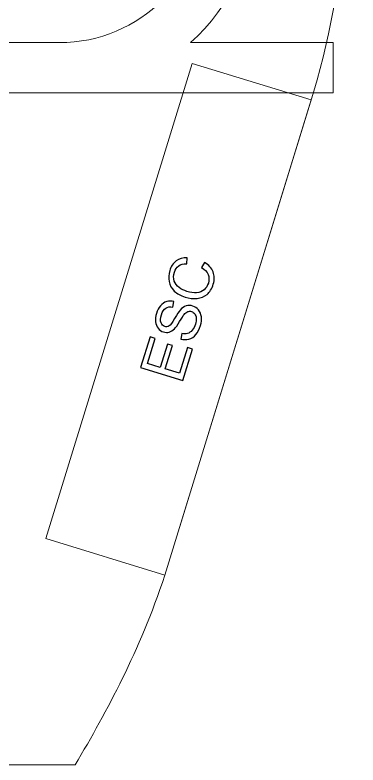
# Model space of a CAD drawing. Header units: millimetres. Extents: x -3005 to -2689, y -15681 to -15076.
# Drawn here: x -2744.4 to -2689.3, y -15680.6 to -15559.9 of the extents above; entities that cross this region are included whole.
import ezdxf

# ---------------------------------------------------------------- set-up
doc = ezdxf.new("R2010")
doc.units = ezdxf.units.MM
doc.header["$MEASUREMENT"] = 0
doc.layers.add('Ebene 1', color=7, linetype='Continuous')

msp = doc.modelspace()

# ---------------------------------------------------------------- linework, layer by layer
at = {"layer": 'Ebene 1', "color": 142, "lineweight": 9}
msp.add_open_spline([(-2782.7745, -15680.6263), (-2794.8087, -15587.091), (-2817.074, -15474.042), (-2819.7404, -15364.0819), (-2819.7404, -15364.0819), (-2821.3537, -15292.1943), (-2818.1538, -15245.7451), (-2807.5152, -15184.946), (-2807.5152, -15184.946), (-2801.688, -15154.6345), (-2793.586, -15119.0256), (-2782.655, -15090.8078), (-2782.655, -15090.8078), (-2780.248, -15084.5945), (-2774.332, -15080.8215), (-2767.6832, -15081.2588), (-2767.6832, -15081.2588), (-2753.878, -15082.1673), (-2736.0372, -15083.5785), (-2718.2877, -15084.4994), (-2718.2877, -15084.4994), (-2711.7594, -15084.8381), (-2706.4146, -15089.1011), (-2704.6327, -15095.3906), (-2704.6327, -15095.3906), (-2693.9294, -15133.1738), (-2689.3389, -15184.0114), (-2690.2421, -15235.7269), (-2690.2421, -15235.7269), (-2690.2421, -15235.7269), (-2690.2734, -15510.9967), (-2690.2734, -15510.9967), (-2690.2734, -15510.9967), (-2690.2759, -15532.726), (-2690.8416, -15554.9882), (-2696.9721, -15573.9766), (-2696.9721, -15573.9766), (-2696.9721, -15573.9766), (-2720.3731, -15650.0758), (-2720.3731, -15650.0758), (-2720.3731, -15650.0758), (-2724.5314, -15662.5391), (-2729.5498, -15671.6694), (-2734.7747, -15680.6263), (-2734.7747, -15680.6263), (-2734.7747, -15680.6263), (-2782.7745, -15680.6263), (-2782.7745, -15680.6263)], degree=3, knots=[0, 0, 0, 0, 0.07692308, 0.07692308, 0.07692308, 0.07692308, 0.15384615, 0.15384615, 0.15384615, 0.15384615, 0.23076923, 0.23076923, 0.23076923, 0.23076923, 0.30769231, 0.30769231, 0.30769231, 0.30769231, 0.38461538, 0.38461538, 0.38461538, 0.38461538, 0.46153846, 0.46153846, 0.46153846, 0.46153846, 0.53846154, 0.53846154, 0.53846154, 0.53846154, 0.61538462, 0.61538462, 0.61538462, 0.61538462, 0.69230769, 0.69230769, 0.69230769, 0.69230769, 0.76923077, 0.76923077, 0.76923077, 0.76923077, 0.84615385, 0.84615385, 0.84615385, 0.84615385, 1, 1, 1, 1], dxfattribs=at)
at = {"layer": 'Ebene 1', "color": 115, "lineweight": 9}
msp.add_open_spline([(-2713.8759, -15199.5445), (-2713.8759, -15199.5445), (-2705.7759, -15199.5445), (-2705.7759, -15199.5445), (-2705.7759, -15199.5445), (-2705.7759, -15199.5445), (-2705.776, -15540.9288), (-2705.776, -15540.9288), (-2705.776, -15540.9288), (-2705.776, -15550.2364), (-2709.8102, -15558.6033), (-2716.224, -15564.3788), (-2716.224, -15564.3788), (-2716.224, -15564.3788), (-2693.3064, -15564.3788), (-2693.3064, -15564.3788), (-2693.3064, -15564.3788), (-2693.3064, -15564.3788), (-2693.3064, -15572.4788), (-2693.3064, -15572.4788), (-2693.3064, -15572.4788), (-2693.3064, -15572.4788), (-2737.326, -15572.4788), (-2737.326, -15572.4788), (-2737.326, -15572.4788), (-2737.326, -15572.4788), (-2764.8879, -15572.4788), (-2764.8879, -15572.4788), (-2764.8879, -15572.4788), (-2767.8963, -15572.4788), (-2770.4858, -15573.6632), (-2772.4532, -15575.9392), (-2772.4532, -15575.9392), (-2774.4206, -15578.2152), (-2775.2179, -15580.9487), (-2774.7827, -15583.9255), (-2774.7827, -15583.9255), (-2774.1645, -15588.154), (-2773.5404, -15592.3817), (-2772.9113, -15596.6084), (-2772.9113, -15596.6084), (-2772.9113, -15596.6084), (-2781.0999, -15596.6084), (-2781.0999, -15596.6084), (-2781.0999, -15596.6084), (-2784.7334, -15572.1593), (-2788.1962, -15547.6846), (-2791.3587, -15523.1703), (-2791.3587, -15523.1703), (-2798.2388, -15469.8398), (-2803.923, -15415.8714), (-2805.8339, -15362.1156), (-2805.8339, -15362.1156), (-2805.8339, -15362.1156), (-2805.9778, -15358.0681), (-2805.9778, -15358.0681), (-2805.9778, -15358.0681), (-2805.9778, -15358.0681), (-2797.8829, -15357.7804), (-2797.8829, -15357.7804), (-2797.8829, -15357.7804), (-2797.8829, -15357.7804), (-2797.7391, -15361.8278), (-2797.7391, -15361.8278), (-2797.7391, -15361.8278), (-2796.8069, -15388.0483), (-2794.9327, -15414.2533), (-2792.5106, -15440.3761), (-2792.5106, -15440.3761), (-2792.0358, -15445.4977), (-2791.5391, -15450.6173), (-2791.0227, -15455.7351), (-2791.0227, -15455.7351), (-2790.7122, -15458.8126), (-2788.1462, -15461.1328), (-2785.0531, -15461.1328), (-2785.0531, -15461.1328), (-2785.0531, -15461.1328), (-2766.3942, -15461.1328), (-2766.3942, -15461.1328), (-2766.3942, -15461.1328), (-2766.3942, -15461.1328), (-2766.3942, -15474.7385), (-2766.3942, -15474.7385), (-2766.3942, -15474.7385), (-2766.3942, -15474.7385), (-2782.3087, -15474.7385), (-2782.3087, -15474.7385), (-2782.3087, -15474.7385), (-2784.0795, -15474.7385), (-2785.6037, -15475.4208), (-2786.7834, -15476.7415), (-2786.7834, -15476.7415), (-2787.9631, -15478.0622), (-2788.4697, -15479.6534), (-2788.2706, -15481.413), (-2788.2706, -15481.413), (-2786.7332, -15495.0005), (-2785.0745, -15508.5743), (-2783.3253, -15522.1339), (-2783.3253, -15522.1339), (-2781.8784, -15533.35), (-2780.3684, -15544.5579), (-2778.8079, -15555.7586), (-2778.8079, -15555.7586), (-2778.1149, -15560.733), (-2773.926, -15564.3788), (-2768.9036, -15564.3788), (-2768.9036, -15564.3788), (-2768.9036, -15564.3788), (-2737.326, -15564.3788), (-2737.326, -15564.3788), (-2737.326, -15564.3788), (-2724.3763, -15564.3788), (-2713.876, -15553.8785), (-2713.876, -15540.9288), (-2713.876, -15540.9288), (-2713.876, -15427.1343), (-2713.8759, -15313.3391), (-2713.8759, -15199.5445)], degree=3, knots=[0, 0, 0, 0, 0.03225806, 0.03225806, 0.03225806, 0.03225806, 0.06451613, 0.06451613, 0.06451613, 0.06451613, 0.09677419, 0.09677419, 0.09677419, 0.09677419, 0.12903226, 0.12903226, 0.12903226, 0.12903226, 0.16129032, 0.16129032, 0.16129032, 0.16129032, 0.19354839, 0.19354839, 0.19354839, 0.19354839, 0.22580645, 0.22580645, 0.22580645, 0.22580645, 0.25806452, 0.25806452, 0.25806452, 0.25806452, 0.29032258, 0.29032258, 0.29032258, 0.29032258, 0.32258065, 0.32258065, 0.32258065, 0.32258065, 0.35483871, 0.35483871, 0.35483871, 0.35483871, 0.38709677, 0.38709677, 0.38709677, 0.38709677, 0.41935484, 0.41935484, 0.41935484, 0.41935484, 0.4516129, 0.4516129, 0.4516129, 0.4516129, 0.48387097, 0.48387097, 0.48387097, 0.48387097, 0.51612903, 0.51612903, 0.51612903, 0.51612903, 0.5483871, 0.5483871, 0.5483871, 0.5483871, 0.58064516, 0.58064516, 0.58064516, 0.58064516, 0.61290323, 0.61290323, 0.61290323, 0.61290323, 0.64516129, 0.64516129, 0.64516129, 0.64516129, 0.67741935, 0.67741935, 0.67741935, 0.67741935, 0.70967742, 0.70967742, 0.70967742, 0.70967742, 0.74193548, 0.74193548, 0.74193548, 0.74193548, 0.77419355, 0.77419355, 0.77419355, 0.77419355, 0.80645161, 0.80645161, 0.80645161, 0.80645161, 0.83870968, 0.83870968, 0.83870968, 0.83870968, 0.87096774, 0.87096774, 0.87096774, 0.87096774, 0.90322581, 0.90322581, 0.90322581, 0.90322581, 0.93548387, 0.93548387, 0.93548387, 0.93548387, 1, 1, 1, 1], dxfattribs=at)
at = {"layer": 'Ebene 1', "color": 242, "lineweight": 9}
msp.add_open_spline([(-2739.4897, -15644.1973), (-2739.4897, -15644.1973), (-2715.9755, -15567.7311), (-2715.9755, -15567.7311), (-2715.9755, -15567.7311), (-2715.9755, -15567.7311), (-2696.859, -15573.6096), (-2696.859, -15573.6096), (-2696.859, -15573.6096), (-2696.859, -15573.6096), (-2720.3731, -15650.0759), (-2720.3731, -15650.0759), (-2720.3731, -15650.0759), (-2720.3731, -15650.0759), (-2739.4897, -15644.1973), (-2739.4897, -15644.1973)], degree=3, knots=[0, 0, 0, 0, 0.2, 0.2, 0.2, 0.2, 0.4, 0.4, 0.4, 0.4, 0.6, 0.6, 0.6, 0.6, 1, 1, 1, 1], dxfattribs=at)
at = {"layer": 'Ebene 1', "color": 250}
for points, knots in [([(-2714.4938, -15600.5697), (-2714.4938, -15600.5697), (-2713.9909, -15599.744), (-2713.9909, -15599.744), (-2713.9909, -15599.744), (-2713.3136, -15600.1592), (-2712.8559, -15600.6713), (-2712.621, -15601.2786), (-2712.621, -15601.2786), (-2712.3861, -15601.8861), (-2712.3773, -15602.5426), (-2712.5945, -15603.2466), (-2712.5945, -15603.2466), (-2712.8217, -15603.977), (-2713.1525, -15604.5242), (-2713.5919, -15604.8897), (-2713.5919, -15604.8897), (-2714.0296, -15605.2552), (-2714.5677, -15605.4687), (-2715.2046, -15605.5337), (-2715.2046, -15605.5337), (-2715.8431, -15605.5969), (-2716.4846, -15605.5299), (-2717.1309, -15605.3293), (-2717.1309, -15605.3293), (-2717.8349, -15605.1121), (-2718.4085, -15604.7862), (-2718.8498, -15604.3549), (-2718.8498, -15604.3549), (-2719.2929, -15603.9236), (-2719.5725, -15603.4168), (-2719.6903, -15602.8343), (-2719.6903, -15602.8343), (-2719.8097, -15602.2534), (-2719.7759, -15601.6646), (-2719.5917, -15601.0661), (-2719.5917, -15601.0661), (-2719.3828, -15600.3901), (-2719.0339, -15599.8727), (-2718.5451, -15599.5188), (-2718.5451, -15599.5188), (-2718.0579, -15599.1634), (-2717.4736, -15598.9911), (-2716.7924, -15599.0038), (-2716.7924, -15599.0038), (-2716.7924, -15599.0038), (-2716.8583, -15599.9505), (-2716.8583, -15599.9505), (-2716.8583, -15599.9505), (-2717.3994, -15599.9546), (-2717.8284, -15600.071), (-2718.1455, -15600.2997), (-2718.1455, -15600.2997), (-2718.4625, -15600.5285), (-2718.6908, -15600.8696), (-2718.8301, -15601.323), (-2718.8301, -15601.323), (-2718.9909, -15601.8423), (-2719.0016, -15602.3158), (-2718.8604, -15602.7432), (-2718.8604, -15602.7432), (-2718.7193, -15603.1691), (-2718.4608, -15603.5192), (-2718.0835, -15603.7903), (-2718.0835, -15603.7903), (-2717.7078, -15604.0615), (-2717.2958, -15604.2667), (-2716.849, -15604.4044), (-2716.849, -15604.4044), (-2716.2736, -15604.5834), (-2715.7459, -15604.6552), (-2715.2642, -15604.6197), (-2715.2642, -15604.6197), (-2714.7823, -15604.5842), (-2714.3813, -15604.4231), (-2714.0592, -15604.135), (-2714.0592, -15604.135), (-2713.737, -15603.8468), (-2713.512, -15603.4959), (-2713.3843, -15603.0837), (-2713.3843, -15603.0837), (-2713.2285, -15602.5825), (-2713.2426, -15602.1124), (-2713.425, -15601.6749), (-2713.425, -15601.6749), (-2713.6058, -15601.2375), (-2713.9631, -15600.8691), (-2714.4938, -15600.5697)], [0, 0, 0, 0, 0.04347826, 0.04347826, 0.04347826, 0.04347826, 0.08695652, 0.08695652, 0.08695652, 0.08695652, 0.13043478, 0.13043478, 0.13043478, 0.13043478, 0.17391304, 0.17391304, 0.17391304, 0.17391304, 0.2173913, 0.2173913, 0.2173913, 0.2173913, 0.26086957, 0.26086957, 0.26086957, 0.26086957, 0.30434783, 0.30434783, 0.30434783, 0.30434783, 0.34782609, 0.34782609, 0.34782609, 0.34782609, 0.39130435, 0.39130435, 0.39130435, 0.39130435, 0.43478261, 0.43478261, 0.43478261, 0.43478261, 0.47826087, 0.47826087, 0.47826087, 0.47826087, 0.52173913, 0.52173913, 0.52173913, 0.52173913, 0.56521739, 0.56521739, 0.56521739, 0.56521739, 0.60869565, 0.60869565, 0.60869565, 0.60869565, 0.65217391, 0.65217391, 0.65217391, 0.65217391, 0.69565217, 0.69565217, 0.69565217, 0.69565217, 0.73913043, 0.73913043, 0.73913043, 0.73913043, 0.7826087, 0.7826087, 0.7826087, 0.7826087, 0.82608696, 0.82608696, 0.82608696, 0.82608696, 0.86956522, 0.86956522, 0.86956522, 0.86956522, 0.91304348, 0.91304348, 0.91304348, 0.91304348, 1, 1, 1, 1]), ([(-2717.8249, -15612.0752), (-2717.8249, -15612.0752), (-2717.6372, -15611.2077), (-2717.6372, -15611.2077), (-2717.6372, -15611.2077), (-2717.2858, -15611.2727), (-2716.979, -15611.2649), (-2716.7167, -15611.1861), (-2716.7167, -15611.1861), (-2716.4542, -15611.1074), (-2716.2098, -15610.9346), (-2715.9801, -15610.6678), (-2715.9801, -15610.6678), (-2715.7504, -15610.4026), (-2715.5767, -15610.0762), (-2715.4573, -15609.692), (-2715.4573, -15609.692), (-2715.3511, -15609.3492), (-2715.3094, -15609.0325), (-2715.3303, -15608.7388), (-2715.3303, -15608.7388), (-2715.3513, -15608.4469), (-2715.4301, -15608.2091), (-2715.5667, -15608.0259), (-2715.5667, -15608.0259), (-2715.705, -15607.8425), (-2715.878, -15607.7202), (-2716.0873, -15607.6555), (-2716.0873, -15607.6555), (-2716.3, -15607.5891), (-2716.5046, -15607.5938), (-2716.701, -15607.6676), (-2716.701, -15607.6676), (-2716.8974, -15607.7416), (-2717.094, -15607.9029), (-2717.289, -15608.1533), (-2717.289, -15608.1533), (-2717.4163, -15608.3132), (-2717.6512, -15608.6806), (-2717.9919, -15609.2557), (-2717.9919, -15609.2557), (-2718.3344, -15609.8326), (-2718.6088, -15610.2247), (-2718.8186, -15610.4322), (-2718.8186, -15610.4322), (-2719.088, -15610.704), (-2719.3736, -15610.88), (-2719.6723, -15610.9603), (-2719.6723, -15610.9603), (-2719.9726, -15611.0407), (-2720.2778, -15611.0336), (-2720.5894, -15610.9374), (-2720.5894, -15610.9374), (-2720.9307, -15610.8313), (-2721.2208, -15610.6362), (-2721.4578, -15610.3504), (-2721.4578, -15610.3504), (-2721.6948, -15610.0646), (-2721.8329, -15609.7114), (-2721.8718, -15609.2907), (-2721.8718, -15609.2907), (-2721.909, -15608.87), (-2721.8589, -15608.4329), (-2721.7179, -15607.9778), (-2721.7179, -15607.9778), (-2721.562, -15607.475), (-2721.3453, -15607.058), (-2721.0642, -15606.7252), (-2721.0642, -15606.7252), (-2720.7849, -15606.3909), (-2720.4546, -15606.1704), (-2720.0767, -15606.0604), (-2720.0767, -15606.0604), (-2719.6988, -15605.9522), (-2719.3095, -15605.9512), (-2718.9071, -15606.059), (-2718.9071, -15606.059), (-2718.9071, -15606.059), (-2719.1082, -15606.9379), (-2719.1082, -15606.9379), (-2719.1082, -15606.9379), (-2719.5518, -15606.8514), (-2719.923, -15606.9069), (-2720.2236, -15607.106), (-2720.2236, -15607.106), (-2720.5241, -15607.3052), (-2720.7556, -15607.6644), (-2720.9165, -15608.1854), (-2720.9165, -15608.1854), (-2721.084, -15608.7262), (-2721.1078, -15609.1517), (-2720.9845, -15609.462), (-2720.9845, -15609.462), (-2720.863, -15609.7707), (-2720.6621, -15609.969), (-2720.3818, -15610.0552), (-2720.3818, -15610.0552), (-2720.1394, -15610.1299), (-2719.9118, -15610.1038), (-2719.7004, -15609.9771), (-2719.7004, -15609.9771), (-2719.4907, -15609.8537), (-2719.1898, -15609.4534), (-2718.7994, -15608.7761), (-2718.7994, -15608.7761), (-2718.4107, -15608.0987), (-2718.1113, -15607.644), (-2717.9048, -15607.4117), (-2717.9048, -15607.4117), (-2717.6008, -15607.074), (-2717.2804, -15606.8535), (-2716.9437, -15606.7517), (-2716.9437, -15606.7517), (-2716.6069, -15606.65), (-2716.2573, -15606.6555), (-2715.8945, -15606.7683), (-2715.8945, -15606.7683), (-2715.5335, -15606.8795), (-2715.227, -15607.0878), (-2714.9718, -15607.3934), (-2714.9718, -15607.3934), (-2714.7167, -15607.6973), (-2714.5605, -15608.0704), (-2714.5036, -15608.5125), (-2714.5036, -15608.5125), (-2714.4465, -15608.9531), (-2714.4918, -15609.4149), (-2714.641, -15609.8979), (-2714.641, -15609.8979), (-2714.8301, -15610.5113), (-2715.0783, -15610.9975), (-2715.3857, -15611.3549), (-2715.3857, -15611.3549), (-2715.6931, -15611.714), (-2716.0614, -15611.956), (-2716.4937, -15612.0806), (-2716.4937, -15612.0806), (-2716.9245, -15612.2053), (-2717.3682, -15612.203), (-2717.8249, -15612.0752)], [0, 0, 0, 0, 0.02777778, 0.02777778, 0.02777778, 0.02777778, 0.05555556, 0.05555556, 0.05555556, 0.05555556, 0.08333333, 0.08333333, 0.08333333, 0.08333333, 0.11111111, 0.11111111, 0.11111111, 0.11111111, 0.13888889, 0.13888889, 0.13888889, 0.13888889, 0.16666667, 0.16666667, 0.16666667, 0.16666667, 0.19444444, 0.19444444, 0.19444444, 0.19444444, 0.22222222, 0.22222222, 0.22222222, 0.22222222, 0.25, 0.25, 0.25, 0.25, 0.27777778, 0.27777778, 0.27777778, 0.27777778, 0.30555556, 0.30555556, 0.30555556, 0.30555556, 0.33333333, 0.33333333, 0.33333333, 0.33333333, 0.36111111, 0.36111111, 0.36111111, 0.36111111, 0.38888889, 0.38888889, 0.38888889, 0.38888889, 0.41666667, 0.41666667, 0.41666667, 0.41666667, 0.44444444, 0.44444444, 0.44444444, 0.44444444, 0.47222222, 0.47222222, 0.47222222, 0.47222222, 0.5, 0.5, 0.5, 0.5, 0.52777778, 0.52777778, 0.52777778, 0.52777778, 0.55555556, 0.55555556, 0.55555556, 0.55555556, 0.58333333, 0.58333333, 0.58333333, 0.58333333, 0.61111111, 0.61111111, 0.61111111, 0.61111111, 0.63888889, 0.63888889, 0.63888889, 0.63888889, 0.66666667, 0.66666667, 0.66666667, 0.66666667, 0.69444444, 0.69444444, 0.69444444, 0.69444444, 0.72222222, 0.72222222, 0.72222222, 0.72222222, 0.75, 0.75, 0.75, 0.75, 0.77777778, 0.77777778, 0.77777778, 0.77777778, 0.80555556, 0.80555556, 0.80555556, 0.80555556, 0.83333333, 0.83333333, 0.83333333, 0.83333333, 0.86111111, 0.86111111, 0.86111111, 0.86111111, 0.88888889, 0.88888889, 0.88888889, 0.88888889, 0.91666667, 0.91666667, 0.91666667, 0.91666667, 0.94444444, 0.94444444, 0.94444444, 0.94444444, 1, 1, 1, 1]), ([(-2717.4895, -15618.7353), (-2717.4895, -15618.7353), (-2724.2592, -15616.6408), (-2724.2592, -15616.6408), (-2724.2592, -15616.6408), (-2724.2592, -15616.6408), (-2722.7452, -15611.7457), (-2722.7452, -15611.7457), (-2722.7452, -15611.7457), (-2722.7452, -15611.7457), (-2721.9455, -15611.9928), (-2721.9455, -15611.9928), (-2721.9455, -15611.9928), (-2721.9455, -15611.9928), (-2723.1843, -15615.9926), (-2723.1843, -15615.9926), (-2723.1843, -15615.9926), (-2723.1843, -15615.9926), (-2721.1102, -15616.6344), (-2721.1102, -15616.6344), (-2721.1102, -15616.6344), (-2721.1102, -15616.6344), (-2719.951, -15612.8885), (-2719.951, -15612.8885), (-2719.951, -15612.8885), (-2719.951, -15612.8885), (-2719.158, -15613.1339), (-2719.158, -15613.1339), (-2719.158, -15613.1339), (-2719.158, -15613.1339), (-2720.3155, -15616.8799), (-2720.3155, -15616.8799), (-2720.3155, -15616.8799), (-2720.3155, -15616.8799), (-2718.0122, -15617.5929), (-2718.0122, -15617.5929), (-2718.0122, -15617.5929), (-2718.0122, -15617.5929), (-2716.7254, -15613.4364), (-2716.7254, -15613.4364), (-2716.7254, -15613.4364), (-2716.7254, -15613.4364), (-2715.9274, -15613.6836), (-2715.9274, -15613.6836), (-2715.9274, -15613.6836), (-2715.9274, -15613.6836), (-2717.4895, -15618.7353), (-2717.4895, -15618.7353)], [0, 0, 0, 0, 0.07692308, 0.07692308, 0.07692308, 0.07692308, 0.15384615, 0.15384615, 0.15384615, 0.15384615, 0.23076923, 0.23076923, 0.23076923, 0.23076923, 0.30769231, 0.30769231, 0.30769231, 0.30769231, 0.38461538, 0.38461538, 0.38461538, 0.38461538, 0.46153846, 0.46153846, 0.46153846, 0.46153846, 0.53846154, 0.53846154, 0.53846154, 0.53846154, 0.61538462, 0.61538462, 0.61538462, 0.61538462, 0.69230769, 0.69230769, 0.69230769, 0.69230769, 0.76923077, 0.76923077, 0.76923077, 0.76923077, 0.84615385, 0.84615385, 0.84615385, 0.84615385, 1, 1, 1, 1])]:
    msp.add_open_spline(points, degree=3, knots=knots, dxfattribs=at)

doc.saveas('drawing.dxf')
